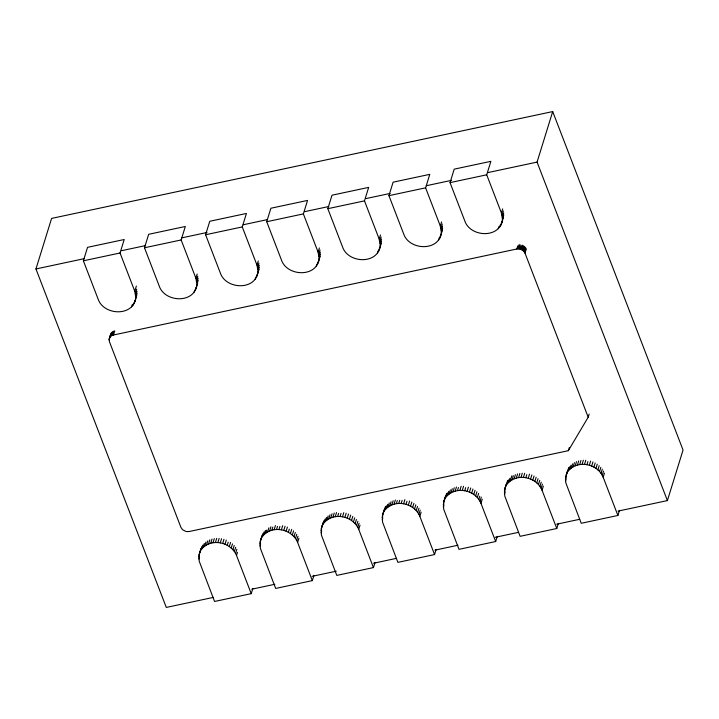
<?xml version="1.0" encoding="UTF-8"?>
<svg xmlns="http://www.w3.org/2000/svg" width="719" height="719" viewBox="0 0 719 719"><rect width="100%" height="100%" fill="white"/><g stroke="black" fill="none" stroke-linecap="round" stroke-linejoin="round"><path stroke-width="1.08" d="M589.149 414.099L588.187 417.209L568.343 450.678L189.142 531.539L186.14 531.53L182.554 529.714L180.927 527.378L109.45 341.759L109.162 339.143L111.041 333.373M135.792 297.513C133.851 316.881 103.626 315.713 98.09 299.023L83.377 260.808L87.547 247.336L124.216 239.517L120.046 252.989L134.759 291.204L135.792 297.513L137.077 293.361M196.907 284.481C194.966 303.849 164.732 302.681 159.205 285.991L144.483 247.776L148.662 234.304L185.322 226.485L181.152 239.957L195.874 278.172L196.907 284.481L198.192 280.329M252.827 588.466L251.228 593.651L214.559 601.47L199.199 561.171L199.073 554.879L200.925 548.732M258.013 271.449C256.081 290.818 225.847 289.649 220.311 272.959L205.598 234.745L209.768 221.272L246.437 213.453L242.267 226.925L256.98 265.14L258.013 271.449L259.298 267.297M313.942 575.434L312.334 580.619L275.674 588.439L260.305 548.139L260.179 541.847L262.031 535.7M319.128 258.418C317.187 277.786 286.953 276.617 281.426 259.936L266.713 221.722L270.883 208.24L307.552 200.421L303.373 213.903L318.095 252.117L319.128 258.418L320.413 254.274M375.057 562.411L373.449 567.588L336.78 575.407L321.42 535.107L321.294 528.816L323.146 522.677M380.234 245.386C378.302 264.754 348.068 263.585 342.541 246.905L327.819 208.69L331.989 195.208L368.658 187.389L364.488 200.871L379.201 239.085L380.234 245.386L381.519 241.242M436.163 549.379L434.564 554.556L397.895 562.375L382.535 522.075L382.409 515.793L384.252 509.645M441.349 232.354C439.408 251.731 409.183 250.554 403.647 233.873L388.934 195.658L393.104 182.177L429.773 174.358L425.603 187.839L440.316 226.054L441.349 232.354L442.634 228.211M497.278 536.347L495.67 541.533L459.001 549.343L443.641 509.052L443.515 502.761L445.367 496.613M502.464 219.322C500.523 238.699 470.289 237.531 464.762 220.841L450.04 182.626L454.219 169.145L490.879 161.335L486.709 174.807L501.431 213.022L502.464 219.322L503.749 215.179M558.384 523.315L556.785 528.501L520.116 536.32L504.756 496.02L504.63 489.729L506.482 483.581M619.499 510.283L617.891 515.469L581.231 523.288L565.862 482.988L565.476 478.764L567.273 471.583M213.444 597.381L166.296 607.429L35.95 268.96L51.597 218.414L552.704 111.571L683.05 450.04L667.403 500.586L618.061 511.101M109.162 339.143L110.349 335.198M109.099 340.015L110.061 336.905M109.755 337.517L111.553 332.663M110.268 336.807L112.2 332.043M110.915 336.186L111.679 335.674L112.955 331.522M111.679 335.674L112.532 335.27L113.818 331.126M112.532 335.27L113.458 335L114.743 330.857M134.759 291.204L136.367 286.018M135.406 293.289L136.691 289.146M131.577 306.851L132.215 304.775M135.747 295.401L137.032 291.258M132.97 305.242L133.608 303.166M134.111 303.481L135.073 300.362M134.965 301.576L136.817 295.428M195.874 278.172L197.15 274.029M196.512 280.257L197.797 276.114M196.862 282.369L198.147 278.226M194.085 292.211L194.723 290.143M195.217 290.449L196.179 287.339M196.071 288.553L197.599 283.439M256.98 265.14L258.265 260.997M257.627 267.225L258.912 263.082M257.977 269.337L259.253 265.194M255.191 279.179L255.838 277.112M256.332 277.417L257.618 273.265M257.186 275.521L259.038 269.373M199.073 554.879L200.035 551.77M199.639 552.884L201.778 546.835M198.812 556.946L199.451 554.879M200.493 550.988L202.911 545.074M198.848 559.058L199.496 556.982M201.635 549.217L203.028 547.608L204.313 543.465M203.028 547.608L204.663 546.188L205.949 542.045M204.663 546.188L206.515 544.975L207.8 540.832M206.515 544.975L208.546 543.986L209.831 539.843M208.546 543.986L210.73 543.249L212.015 539.097M210.73 543.249L213.031 542.755L214.316 538.612M213.031 542.755L215.421 542.521L216.698 538.378M215.421 542.521L217.839 542.557L219.124 538.414M217.839 542.557L220.275 542.863L221.56 538.711M220.275 542.863L222.674 543.42L223.96 539.277M251.228 593.651L236.506 555.436C234.484 550.278 230.071 546.323 225.002 544.238L226.287 540.086M227.222 545.281L228.184 542.171M318.095 252.117L319.38 247.965M318.742 254.193L320.018 250.05M229.298 546.557L230.583 542.405M319.083 256.306L320.368 252.162M316.306 266.147L316.944 264.08M317.439 264.385L318.4 261.276M318.301 262.489L320.144 256.341M231.203 548.031L232.489 543.879M232.902 549.684L234.187 545.532M234.367 551.482L235.652 547.339M235.571 553.414L236.857 549.271M236.506 555.436L237.477 552.327M260.179 541.847L261.15 538.738M260.745 539.852L262.893 533.804M259.918 543.924L260.566 541.847M261.608 537.956L264.026 532.042M259.963 546.027L260.602 543.95M262.741 536.185L264.143 534.577L265.428 530.433M264.143 534.577L265.778 533.156L266.74 530.047M265.778 533.156L267.621 531.943L268.906 527.8M267.621 531.943L269.661 530.964L270.937 526.811M269.661 530.964L271.845 530.218L272.807 527.108M271.845 530.218L274.146 529.723L275.431 525.58M274.146 529.723L276.527 529.499L277.489 526.389M276.527 529.499L278.954 529.526L279.916 526.416M278.954 529.526L281.39 529.831L282.675 525.688M281.39 529.831L283.789 530.388L285.066 526.245M312.334 580.619L297.621 542.405C295.59 537.246 291.177 533.3 286.117 531.206L287.402 527.054M288.337 532.258L289.299 529.139M379.201 239.085L380.486 234.933M379.848 241.171L381.133 237.018M290.413 533.525L291.698 529.382M380.198 243.283L381.483 239.13M377.412 253.124L378.059 251.048M378.553 251.353L379.515 248.244M379.407 249.457L381.259 243.31M292.318 534.999L293.595 530.856M294.008 536.653L295.293 532.5M295.473 538.459L296.758 534.307M296.686 540.382L297.972 536.239M297.621 542.405L298.906 538.261M321.294 528.816L322.256 525.706M321.86 526.82L323.999 520.772M321.034 530.892L321.672 528.816M322.714 524.924L325.141 519.01M321.069 532.995L321.717 530.928M323.856 523.153L325.249 521.554L326.534 517.401M325.249 521.554L326.884 520.134L328.17 515.981M326.884 520.134L328.736 518.911L330.021 514.768M328.736 518.911L330.767 517.932L332.052 513.779M330.767 517.932L332.951 517.186L334.236 513.033M332.951 517.186L335.252 516.691L336.537 512.548M335.252 516.691L337.642 516.467L338.604 513.357M337.642 516.467L340.069 516.503L341.031 513.393M340.069 516.503L342.496 516.799L343.781 512.656M342.496 516.799L344.895 517.356L346.181 513.213M373.449 567.588L358.736 529.373C356.705 524.214 352.292 520.268 347.223 518.174L348.508 514.022M349.443 519.226L350.728 515.074M440.316 226.054L441.601 221.91M440.963 228.139L442.248 223.986M351.528 520.493L352.804 516.35M441.304 230.251L442.589 226.099M438.527 240.092L439.165 238.016M439.668 238.322L440.63 235.212M440.522 236.425L442.374 230.278M353.424 521.967L354.71 517.824M355.123 523.621L356.408 519.478M356.588 525.427L357.873 521.275M357.801 527.351L359.078 523.207M358.736 529.373L360.012 525.23M382.409 515.793L383.371 512.683M382.975 513.788L385.438 506.706M382.14 517.86L382.787 515.784M383.829 511.892L386.247 505.978M382.184 519.963L382.823 517.896M384.962 510.122L386.364 508.522L387.649 504.37M386.364 508.522L387.999 507.102L389.285 502.949M387.999 507.102L389.851 505.888L391.127 501.736M389.851 505.888L391.882 504.9L393.167 500.748M391.882 504.9L394.066 504.154L395.351 500.011M394.066 504.154L396.367 503.659L397.328 500.55M396.367 503.659L398.748 503.435L399.71 500.325M398.748 503.435L401.175 503.471L402.137 500.361M401.175 503.471L403.611 503.767L404.896 499.624M403.611 503.767L406.01 504.334L406.972 501.224M434.564 554.556L419.842 516.341C417.811 511.191 413.398 507.237 408.338 505.142L409.623 500.999M410.558 506.194L411.843 502.042M501.431 213.022L502.707 208.878M502.069 215.107L503.354 210.955M498.24 228.669L498.887 226.593M412.634 507.461L413.919 503.318M502.419 217.219L503.704 213.067M499.642 227.06L500.28 224.984M500.775 225.29L501.736 222.18M501.628 223.393L503.48 217.246M414.539 508.935L415.825 504.792M416.238 510.589L417.514 506.446M417.703 512.395L418.979 508.243M418.907 514.319L420.193 510.175M419.842 516.341L421.127 512.198M667.403 500.586L537.066 162.108L552.704 111.571M113.458 335L516.799 248.999L517.761 245.889M516.799 248.999L517.779 248.864L519.064 244.712M517.779 248.864L518.785 248.864L520.071 244.712M518.785 248.864L519.801 248.999L520.763 245.889M588.187 417.209L525.005 253.151L523.387 250.814L520.79 249.277L522.075 245.125M521.733 249.673L523.019 245.53M443.515 502.761L444.477 499.651M444.081 500.757L446.544 493.674M443.255 504.828L443.893 502.752M444.944 498.86L447.362 492.946M522.605 250.194L523.89 246.051M443.299 506.94L443.938 504.864M446.077 497.099L447.47 495.49L448.755 491.338M523.387 250.814L524.672 246.671M524.061 251.533L525.346 247.381M447.47 495.49L449.105 494.07L450.391 489.918M524.6 252.315L525.886 248.172M525.005 253.151L526.29 249.008M449.105 494.07L450.957 492.857L452.242 488.704M450.957 492.857L452.988 491.868L454.273 487.725M452.988 491.868L455.181 491.122L456.457 486.979M455.181 491.122L457.482 490.628L458.443 487.518M457.482 490.628L459.863 490.403L461.149 486.26M459.863 490.403L462.29 490.439L463.575 486.296M462.29 490.439L464.726 490.735L465.687 487.626M464.726 490.735L467.116 491.302L468.402 487.149M495.67 541.533L480.957 503.309C478.926 498.159 474.513 494.205 469.444 492.111L470.729 487.967M471.673 493.162L472.949 489.019M473.749 494.429L475.034 490.286M475.645 495.903L476.931 491.76M477.344 497.557L478.629 493.414M478.809 499.363L479.771 496.254M480.022 501.296L481.308 497.144M480.957 503.309L482.242 499.166M504.63 489.729L505.592 486.619M505.196 487.725L507.659 480.643M504.37 491.796L505.008 489.72M506.05 485.828L508.468 479.915M504.405 493.908L505.053 491.832M507.192 484.067L508.585 482.458L509.87 478.315M508.585 482.458L510.22 481.038L511.829 475.852M510.22 481.038L512.072 479.825L513.357 475.672M512.072 479.825L514.103 478.836L515.388 474.693M514.103 478.836L516.287 478.09L517.572 473.947M516.287 478.09L518.588 477.605L519.873 473.453M518.588 477.605L520.978 477.371L522.255 473.228M520.978 477.371L523.396 477.407L524.681 473.264M523.396 477.407L525.832 477.713L526.793 474.603M525.832 477.713L528.231 478.27L529.517 474.127M556.785 528.501L542.063 490.286C540.041 485.127 535.628 481.173 530.559 479.079L531.844 474.935M532.779 480.13L534.064 475.987M534.855 481.406L536.14 477.254M536.76 482.88L538.046 478.728M538.459 484.525L539.744 480.382M539.924 486.332L541.209 482.188M541.128 488.264L542.414 484.112M542.063 490.286L543.348 486.134M568.343 450.678L569.304 447.569M565.736 476.697L566.707 473.587M566.302 474.693L568.765 467.62M565.476 478.764L566.123 476.697M567.165 472.796L569.583 466.883M565.52 480.876L566.159 478.8M568.298 471.035L569.7 469.426L570.976 465.283M569.7 469.426L571.335 468.006L572.612 463.863M571.335 468.006L573.178 466.793L574.463 462.65M573.178 466.793L575.218 465.804L576.494 461.661M575.218 465.804L577.402 465.058L578.687 460.915M577.402 465.058L579.703 464.573L580.988 460.421M579.703 464.573L582.084 464.339L583.37 460.196M582.084 464.339L584.511 464.375L585.796 460.232M584.511 464.375L586.947 464.681L587.908 461.571M586.947 464.681L589.346 465.238L590.623 461.095M617.891 515.469L603.178 477.254C601.147 472.095 596.734 468.141 591.674 466.047L592.95 461.904M593.894 467.098L595.179 462.955M595.97 468.375L597.255 464.222M597.875 469.849L599.161 465.696M599.565 471.493L600.85 467.35M601.03 473.3L602.315 469.156M602.243 475.232L603.529 471.08M603.178 477.254L604.463 473.102M35.95 268.96L84.195 258.669M121.475 250.715L145.606 245.574M181.79 237.863L207.009 232.48M243.193 224.768L267.315 219.619M304.595 211.674L328.727 206.533M366.007 198.579L390.129 193.438M426.313 185.718L451.532 180.343M487.716 172.623L537.066 162.108M83.377 260.808L120.046 252.989M144.483 247.776L181.152 239.957M205.598 234.745L242.267 226.925M266.713 221.722L303.373 213.903M327.819 208.69L364.488 200.871M388.934 195.658L425.603 187.839M450.04 182.626L486.709 174.807M251.821 589.194L274.847 584.286M312.127 576.332L336.258 571.192M373.538 563.247L396.564 558.33M434.941 550.152L457.967 545.236M495.247 537.291L518.282 532.384M556.659 524.196L579.685 519.289M519.801 248.999L520.79 249.277M589.346 465.238L591.674 466.047M528.231 478.27L530.559 479.079M467.116 491.302L469.444 492.111M406.01 504.334L408.338 505.142M344.895 517.356L347.223 518.174M283.789 530.388L286.117 531.206M222.674 543.42L225.002 544.238"/></g></svg>
